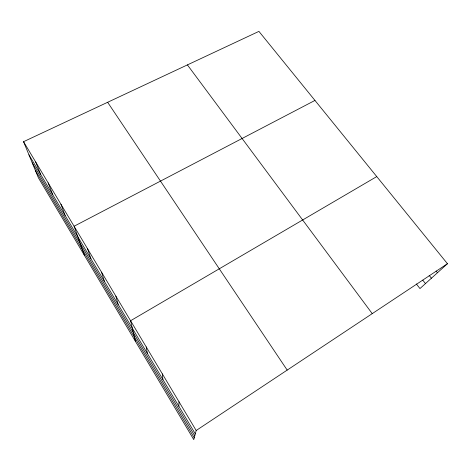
<?xml version="1.0" encoding="UTF-8"?>
<svg xmlns="http://www.w3.org/2000/svg" width="471" height="471" viewBox="0 0 471 471"><rect width="100%" height="100%" fill="white"/><g stroke="black" fill="none" stroke-linecap="round" stroke-linejoin="round"><path stroke-width="0.71" d="M178.839 406.243L179.004 401.757M447.45 263.713L196.183 430.506L193.758 439.62L38.398 177.808L23.55 141.694L258.926 31.38L447.45 263.713L419.961 288.564L416.358 283.954M376.753 176.584L130.579 320.745L135.389 341.257M314.952 100.429L74.088 226.239L84.474 255.453M436.105 271.055L437.459 272.744M429.163 275.37L431.418 278.208M422.77 280.157L425.472 283.583M187.411 64.898L372.237 313.639M107.641 102.284L287.192 370.094M23.55 141.694L196.183 430.506M28.937 154.788L195.294 433.85M32.199 162.73L194.764 435.858M35.413 170.549L194.24 437.812M35.678 161.983L40.694 174.517M48.136 182.819L52.764 194.764M60.936 204.231L65.151 215.541M87.612 248.865L90.932 258.785M101.524 272.138L104.35 281.299M115.837 296.088L118.15 304.443M146.222 346.915L147.376 353.468M162.354 373.909L162.872 379.461"/></g></svg>
